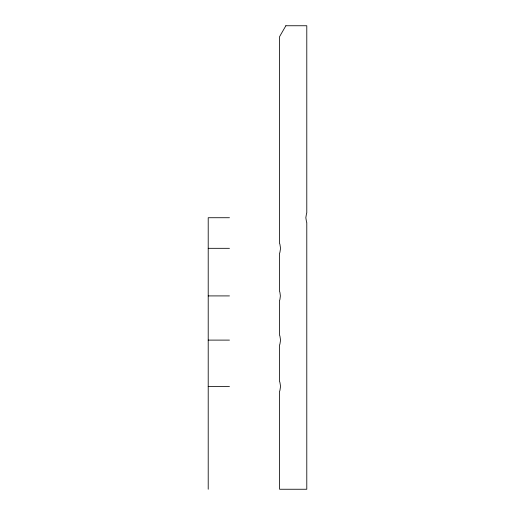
<?xml version="1.0" encoding="UTF-8"?>
<svg xmlns="http://www.w3.org/2000/svg" width="515" height="515" viewBox="0 0 515 515"><rect width="100%" height="100%" fill="white"/><g stroke="black" fill="none" stroke-linecap="round" stroke-linejoin="round"><path stroke-width="0.77" d="M285.87 25.75L279.594 36.623L279.594 243.647A4.738 0.618 -90 0 1 280.031 245.018L280.54 248.32L280.031 251.629A4.738 0.618 -90 0 1 279.594 252.994L279.594 291.664A4.307 0.56 -90 0 1 279.993 292.906L280.36 295.913L279.993 298.919A4.307 0.56 -90 0 1 279.594 300.161L279.594 335.432A4.738 0.618 -90 0 1 280.031 336.797L280.54 340.106L280.031 343.408A4.738 0.618 -90 0 1 279.594 344.78L279.594 381.744A4.738 0.618 -90 0 1 280.031 383.115L280.54 386.417L280.031 389.726A4.738 0.618 -90 0 1 279.594 391.091L279.594 489.25L306.792 489.25L306.792 222.403A4.738 0.618 -90 0 1 306.354 221.032L305.846 217.729L306.354 214.42A4.738 0.618 -90 0 1 306.792 213.055L306.792 25.75L285.831 25.75M229.458 217.729L208.208 217.729L208.208 489.25M208.208 248.32L229.458 248.32M208.208 295.913L229.458 295.913M208.208 340.106L229.458 340.106M208.208 386.417L229.458 386.417"/></g></svg>
